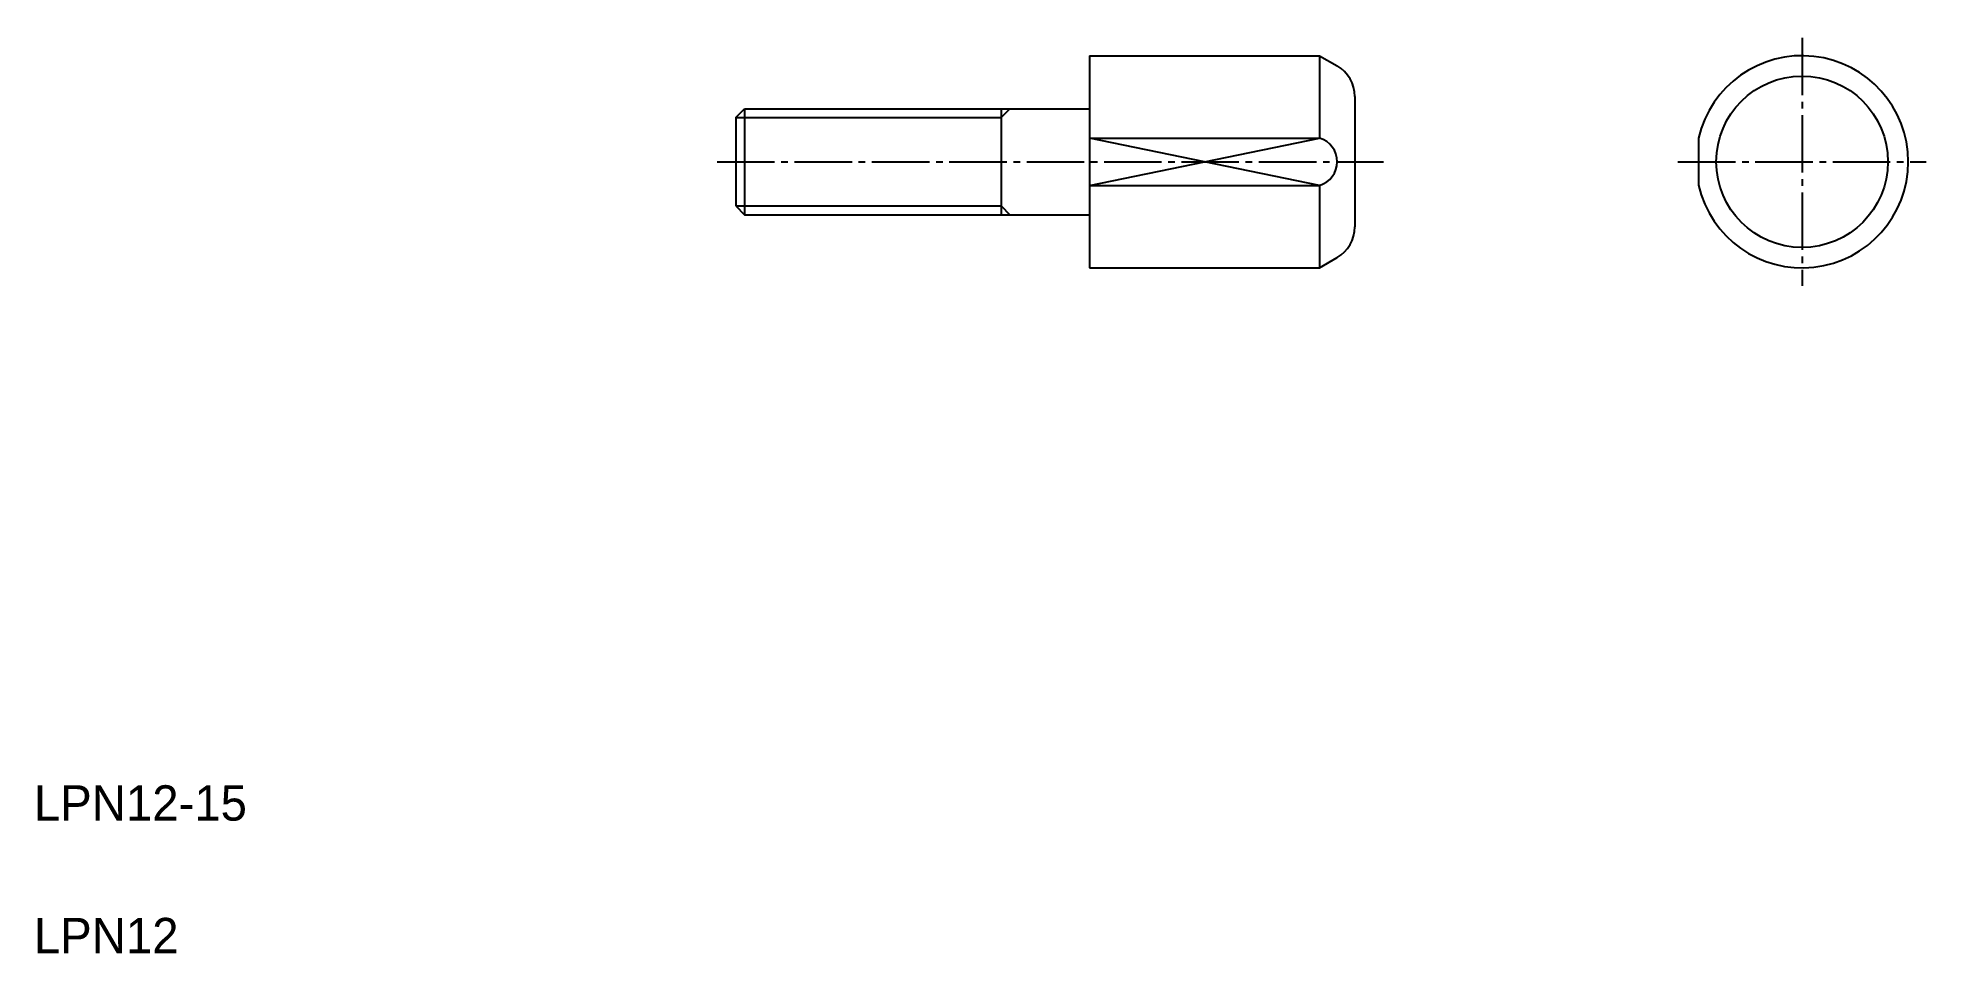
# Model space of a CAD drawing. Extents: x 5 to 112, y 5 to 57.
import ezdxf

# ---------------------------------------------------------------- set-up
doc = ezdxf.new("R2010")
doc.units = 0
doc.header["$LTSCALE"] = 0.25
doc.linetypes.add('CENTER', pattern=[17.5, 13, -1.5, 1.5, -1.5])
doc.layers.get('0').update_dxf_attribs({"linetype": 'CONTINUOUS'})
doc.layers.add('CENTER', color=1, linetype='CENTER')
doc.styles.get("Standard").update_dxf_attribs({"font": 'txt', "height": 1.6})

msp = doc.modelspace()

# ---------------------------------------------------------------- linework, layer by layer
at = {"linetype": 'CONTINUOUS'}
for p, q in [((64.67, 55.77), (77.67, 55.77)), ((64.67, 55.77), (64.67, 43.77)), ((77.67, 55.77), (77.67, 51.1)), ((77.67, 55.77), (78.67, 55.19)), ((79.67, 53.46), (79.67, 46.08)), ((44.67, 52.27), (45.17, 52.77)), ((45.17, 52.77), (64.67, 52.77)), ((45.17, 52.77), (45.17, 46.77)), ((59.67, 52.77), (59.67, 46.77)), ((44.67, 52.27), (44.67, 47.27)), ((64.67, 51.1), (77.67, 51.1)), ((99.1, 51.1), (99.1, 48.43)), ((64.67, 48.43), (77.67, 48.43)), ((77.67, 48.43), (77.67, 43.77)), ((44.67, 47.27), (45.17, 46.77)), ((45.17, 46.77), (64.67, 46.77)), ((64.67, 43.77), (77.67, 43.77)), ((77.67, 43.77), (78.67, 44.35))]:
    msp.add_line(p, q, dxfattribs=at)
at = {"color": 3, "linetype": 'CONTINUOUS'}
for p, q in [((59.67, 52.27), (60.17, 52.77)), ((44.67, 52.27), (59.67, 52.27)), ((77.67, 48.43), (64.67, 51.1)), ((64.67, 48.43), (77.67, 51.1)), ((44.67, 47.27), (59.67, 47.27)), ((59.67, 47.27), (60.17, 46.77))]:
    msp.add_line(p, q, dxfattribs=at)
for p, q in [((99.1, 50.43), (99.1, 50.43)), ((99.1, 49.77), (99.1, 49.77))]:
    msp.add_line(p, q)
at = {"linetype": 'CONTINUOUS'}
msp.add_circle((104.95, 49.77), 4.85, dxfattribs=at)
for centre, radius, start, end in [((104.95, 49.77), 6, 192.8386, 167.1614), ((77.67, 53.46), 2, 0, 60), ((77.28, 49.77), 1.39, 286.2559, 73.7441), ((77.67, 46.08), 2, 300, 0)]:
    msp.add_arc(centre, radius, start, end, dxfattribs=at)
at = {"layer": 'CENTER', "color": 1, "linetype": 'CENTER'}
for p, q in [((104.95, 56.78), (104.95, 42.75)), ((43.62, 49.77), (81.28, 49.77)), ((97.93, 49.77), (111.97, 49.77))]:
    msp.add_line(p, q, dxfattribs=at)

# ---------------------------------------------------------------- texts
for s, p in [('LPN12-15', (5, 12.5)), ('LPN12', (5, 5))]:
    msp.add_text(s, height=2).set_placement(p)

doc.saveas('drawing.dxf')
